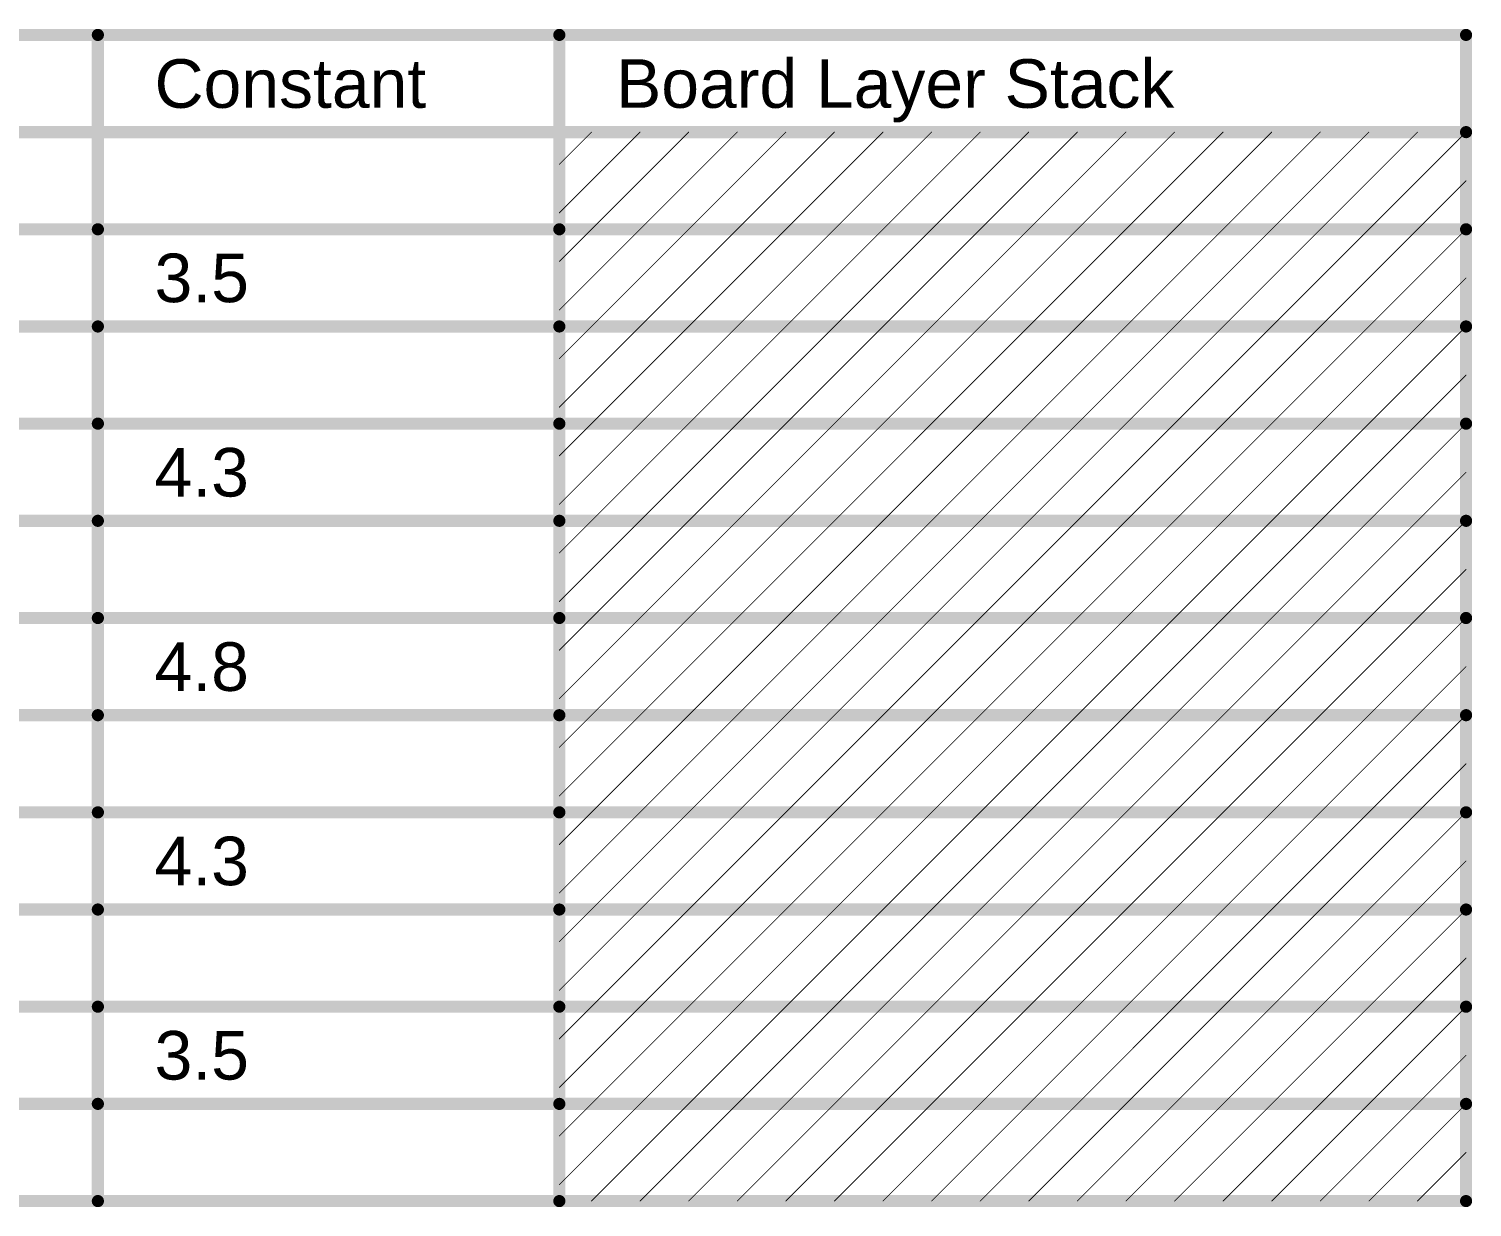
# Model space of a CAD drawing. Header units: inches. Extents: x -35 to 304, y -8 to 63.
# Drawn here: x 35.79 to 81.05, y 26.23 to 63.18 of the extents above; entities that cross this region are included whole.
import ezdxf

# ---------------------------------------------------------------- set-up
doc = ezdxf.new("R2010")
doc.units = ezdxf.units.IN
doc.layers.add('Fabrication', color=76, linetype='Continuous')
doc.styles.add('Arial', font='', dxfattribs={"height": 0.2})
doc.styles.get('Arial').set_extended_font_data('Arial')

msp = doc.modelspace()

# ---------------------------------------------------------------- linework, layer by layer
at = {"layer": 'Fabrication'}
for points, const_width in [([(-34.421, 62.992), (80.864, 62.992)], 0.381), ([(37.95, 26.416), (37.95, 62.992)], 0.381), ([(52.424, 26.416), (52.424, 62.992)], 0.381), ([(80.864, 26.416), (80.864, 62.992)], 0.381), ([(-34.421, 59.944), (80.864, 59.944)], 0.381), ([(52.424, 58.936), (53.432, 59.944)], 0.0254), ([(52.424, 57.412), (54.956, 59.944)], 0.0254), ([(53.432, 56.896), (56.48, 59.944)], 0.0254), ([(54.956, 56.896), (58.004, 59.944)], 0.0254), ([(56.48, 56.896), (59.528, 59.944)], 0.0254), ([(58.004, 56.896), (61.052, 59.944)], 0.0254), ([(59.528, 56.896), (62.576, 59.944)], 0.0254), ([(61.052, 56.896), (64.1, 59.944)], 0.0254), ([(62.576, 56.896), (65.624, 59.944)], 0.0254), ([(64.1, 56.896), (67.148, 59.944)], 0.0254), ([(65.624, 56.896), (68.672, 59.944)], 0.0254), ([(67.148, 56.896), (70.196, 59.944)], 0.0254), ([(68.672, 56.896), (71.72, 59.944)], 0.0254), ([(70.196, 56.896), (73.244, 59.944)], 0.0254), ([(71.72, 56.896), (74.768, 59.944)], 0.0254), ([(73.244, 56.896), (76.292, 59.944)], 0.0254), ([(74.768, 56.896), (77.816, 59.944)], 0.0254), ([(76.292, 56.896), (79.34, 59.944)], 0.0254), ([(77.816, 56.896), (80.864, 59.944)], 0.0254), ([(79.34, 56.896), (80.864, 58.42)], 0.0254), ([(21.444, 56.896), (37.95, 56.896)], 0.381), ([(37.95, 56.896), (52.424, 56.896)], 0.381), ([(52.424, 56.896), (80.864, 56.896)], 0.381), ([(52.424, 55.888), (53.432, 56.896)], 0.0254), ([(52.424, 54.364), (54.956, 56.896)], 0.0254), ([(53.432, 53.848), (56.48, 56.896)], 0.0254), ([(54.956, 53.848), (58.004, 56.896)], 0.0254), ([(56.48, 53.848), (59.528, 56.896)], 0.0254), ([(58.004, 53.848), (61.052, 56.896)], 0.0254), ([(59.528, 53.848), (62.576, 56.896)], 0.0254), ([(61.052, 53.848), (64.1, 56.896)], 0.0254), ([(62.576, 53.848), (65.624, 56.896)], 0.0254), ([(64.1, 53.848), (67.148, 56.896)], 0.0254), ([(65.624, 53.848), (68.672, 56.896)], 0.0254), ([(67.148, 53.848), (70.196, 56.896)], 0.0254), ([(68.672, 53.848), (71.72, 56.896)], 0.0254), ([(70.196, 53.848), (73.244, 56.896)], 0.0254), ([(71.72, 53.848), (74.768, 56.896)], 0.0254), ([(73.244, 53.848), (76.292, 56.896)], 0.0254), ([(74.768, 53.848), (77.816, 56.896)], 0.0254), ([(76.292, 53.848), (79.34, 56.896)], 0.0254), ([(77.816, 53.848), (80.864, 56.896)], 0.0254), ([(79.34, 53.848), (80.864, 55.372)], 0.0254), ([(21.444, 53.848), (37.95, 53.848)], 0.381), ([(37.95, 53.848), (52.424, 53.848)], 0.381), ([(52.424, 53.848), (80.864, 53.848)], 0.381), ([(52.424, 52.84), (53.432, 53.848)], 0.0254), ([(52.424, 51.316), (54.956, 53.848)], 0.0254), ([(53.432, 50.8), (56.48, 53.848)], 0.0254), ([(54.956, 50.8), (58.004, 53.848)], 0.0254), ([(56.48, 50.8), (59.528, 53.848)], 0.0254), ([(58.004, 50.8), (61.052, 53.848)], 0.0254), ([(59.528, 50.8), (62.576, 53.848)], 0.0254), ([(61.052, 50.8), (64.1, 53.848)], 0.0254), ([(62.576, 50.8), (65.624, 53.848)], 0.0254), ([(64.1, 50.8), (67.148, 53.848)], 0.0254), ([(65.624, 50.8), (68.672, 53.848)], 0.0254), ([(67.148, 50.8), (70.196, 53.848)], 0.0254), ([(68.672, 50.8), (71.72, 53.848)], 0.0254), ([(70.196, 50.8), (73.244, 53.848)], 0.0254), ([(71.72, 50.8), (74.768, 53.848)], 0.0254), ([(73.244, 50.8), (76.292, 53.848)], 0.0254), ([(74.768, 50.8), (77.816, 53.848)], 0.0254), ([(76.292, 50.8), (79.34, 53.848)], 0.0254), ([(77.816, 50.8), (80.864, 53.848)], 0.0254), ([(79.34, 50.8), (80.864, 52.324)], 0.0254), ([(21.444, 50.8), (37.95, 50.8)], 0.381), ([(37.95, 50.8), (52.424, 50.8)], 0.381), ([(52.424, 50.8), (80.864, 50.8)], 0.381), ([(52.424, 49.792), (53.432, 50.8)], 0.0254), ([(52.424, 48.268), (54.956, 50.8)], 0.0254), ([(53.432, 47.752), (56.48, 50.8)], 0.0254), ([(54.956, 47.752), (58.004, 50.8)], 0.0254), ([(56.48, 47.752), (59.528, 50.8)], 0.0254), ([(58.004, 47.752), (61.052, 50.8)], 0.0254), ([(59.528, 47.752), (62.576, 50.8)], 0.0254), ([(61.052, 47.752), (64.1, 50.8)], 0.0254), ([(62.576, 47.752), (65.624, 50.8)], 0.0254), ([(64.1, 47.752), (67.148, 50.8)], 0.0254), ([(65.624, 47.752), (68.672, 50.8)], 0.0254), ([(67.148, 47.752), (70.196, 50.8)], 0.0254), ([(68.672, 47.752), (71.72, 50.8)], 0.0254), ([(70.196, 47.752), (73.244, 50.8)], 0.0254), ([(71.72, 47.752), (74.768, 50.8)], 0.0254), ([(73.244, 47.752), (76.292, 50.8)], 0.0254), ([(74.768, 47.752), (77.816, 50.8)], 0.0254), ([(76.292, 47.752), (79.34, 50.8)], 0.0254), ([(77.816, 47.752), (80.864, 50.8)], 0.0254), ([(79.34, 47.752), (80.864, 49.276)], 0.0254), ([(21.444, 47.752), (37.95, 47.752)], 0.381), ([(37.95, 47.752), (52.424, 47.752)], 0.381), ([(52.424, 47.752), (80.864, 47.752)], 0.381), ([(52.424, 46.744), (53.432, 47.752)], 0.0254), ([(52.424, 45.22), (54.956, 47.752)], 0.0254), ([(53.432, 44.704), (56.48, 47.752)], 0.0254), ([(54.956, 44.704), (58.004, 47.752)], 0.0254), ([(56.48, 44.704), (59.528, 47.752)], 0.0254), ([(58.004, 44.704), (61.052, 47.752)], 0.0254), ([(59.528, 44.704), (62.576, 47.752)], 0.0254), ([(61.052, 44.704), (64.1, 47.752)], 0.0254), ([(62.576, 44.704), (65.624, 47.752)], 0.0254), ([(64.1, 44.704), (67.148, 47.752)], 0.0254), ([(65.624, 44.704), (68.672, 47.752)], 0.0254), ([(67.148, 44.704), (70.196, 47.752)], 0.0254), ([(68.672, 44.704), (71.72, 47.752)], 0.0254), ([(70.196, 44.704), (73.244, 47.752)], 0.0254), ([(71.72, 44.704), (74.768, 47.752)], 0.0254), ([(73.244, 44.704), (76.292, 47.752)], 0.0254), ([(74.768, 44.704), (77.816, 47.752)], 0.0254), ([(76.292, 44.704), (79.34, 47.752)], 0.0254), ([(77.816, 44.704), (80.864, 47.752)], 0.0254), ([(79.34, 44.704), (80.864, 46.228)], 0.0254), ([(21.444, 44.704), (37.95, 44.704)], 0.381), ([(37.95, 44.704), (52.424, 44.704)], 0.381), ([(52.424, 44.704), (80.864, 44.704)], 0.381), ([(52.424, 43.696), (53.432, 44.704)], 0.0254), ([(52.424, 42.172), (54.956, 44.704)], 0.0254), ([(53.432, 41.656), (56.48, 44.704)], 0.0254), ([(54.956, 41.656), (58.004, 44.704)], 0.0254), ([(56.48, 41.656), (59.528, 44.704)], 0.0254), ([(58.004, 41.656), (61.052, 44.704)], 0.0254), ([(59.528, 41.656), (62.576, 44.704)], 0.0254), ([(61.052, 41.656), (64.1, 44.704)], 0.0254), ([(62.576, 41.656), (65.624, 44.704)], 0.0254), ([(64.1, 41.656), (67.148, 44.704)], 0.0254), ([(65.624, 41.656), (68.672, 44.704)], 0.0254), ([(67.148, 41.656), (70.196, 44.704)], 0.0254), ([(68.672, 41.656), (71.72, 44.704)], 0.0254), ([(70.196, 41.656), (73.244, 44.704)], 0.0254), ([(71.72, 41.656), (74.768, 44.704)], 0.0254), ([(73.244, 41.656), (76.292, 44.704)], 0.0254), ([(74.768, 41.656), (77.816, 44.704)], 0.0254), ([(76.292, 41.656), (79.34, 44.704)], 0.0254), ([(77.816, 41.656), (80.864, 44.704)], 0.0254), ([(79.34, 41.656), (80.864, 43.18)], 0.0254), ([(21.444, 41.656), (37.95, 41.656)], 0.381), ([(37.95, 41.656), (52.424, 41.656)], 0.381), ([(52.424, 41.656), (80.864, 41.656)], 0.381), ([(52.424, 40.648), (53.432, 41.656)], 0.0254), ([(52.424, 39.124), (54.956, 41.656)], 0.0254), ([(53.432, 38.608), (56.48, 41.656)], 0.0254), ([(54.956, 38.608), (58.004, 41.656)], 0.0254), ([(56.48, 38.608), (59.528, 41.656)], 0.0254), ([(58.004, 38.608), (61.052, 41.656)], 0.0254), ([(59.528, 38.608), (62.576, 41.656)], 0.0254), ([(61.052, 38.608), (64.1, 41.656)], 0.0254), ([(62.576, 38.608), (65.624, 41.656)], 0.0254), ([(64.1, 38.608), (67.148, 41.656)], 0.0254), ([(65.624, 38.608), (68.672, 41.656)], 0.0254), ([(67.148, 38.608), (70.196, 41.656)], 0.0254), ([(68.672, 38.608), (71.72, 41.656)], 0.0254), ([(70.196, 38.608), (73.244, 41.656)], 0.0254), ([(71.72, 38.608), (74.768, 41.656)], 0.0254), ([(73.244, 38.608), (76.292, 41.656)], 0.0254), ([(74.768, 38.608), (77.816, 41.656)], 0.0254), ([(76.292, 38.608), (79.34, 41.656)], 0.0254), ([(77.816, 38.608), (80.864, 41.656)], 0.0254), ([(79.34, 38.608), (80.864, 40.132)], 0.0254), ([(21.444, 38.608), (37.95, 38.608)], 0.381), ([(37.95, 38.608), (52.424, 38.608)], 0.381), ([(52.424, 38.608), (80.864, 38.608)], 0.381), ([(52.424, 37.6), (53.432, 38.608)], 0.0254), ([(52.424, 36.076), (54.956, 38.608)], 0.0254), ([(53.432, 35.56), (56.48, 38.608)], 0.0254), ([(54.956, 35.56), (58.004, 38.608)], 0.0254), ([(56.48, 35.56), (59.528, 38.608)], 0.0254), ([(58.004, 35.56), (61.052, 38.608)], 0.0254), ([(59.528, 35.56), (62.576, 38.608)], 0.0254), ([(61.052, 35.56), (64.1, 38.608)], 0.0254), ([(62.576, 35.56), (65.624, 38.608)], 0.0254), ([(64.1, 35.56), (67.148, 38.608)], 0.0254), ([(65.624, 35.56), (68.672, 38.608)], 0.0254), ([(67.148, 35.56), (70.196, 38.608)], 0.0254), ([(68.672, 35.56), (71.72, 38.608)], 0.0254), ([(70.196, 35.56), (73.244, 38.608)], 0.0254), ([(71.72, 35.56), (74.768, 38.608)], 0.0254), ([(73.244, 35.56), (76.292, 38.608)], 0.0254), ([(74.768, 35.56), (77.816, 38.608)], 0.0254), ([(76.292, 35.56), (79.34, 38.608)], 0.0254), ([(77.816, 35.56), (80.864, 38.608)], 0.0254), ([(79.34, 35.56), (80.864, 37.084)], 0.0254), ([(21.444, 35.56), (37.95, 35.56)], 0.381), ([(37.95, 35.56), (52.424, 35.56)], 0.381), ([(52.424, 35.56), (80.864, 35.56)], 0.381), ([(52.424, 34.552), (53.432, 35.56)], 0.0254), ([(52.424, 33.028), (54.956, 35.56)], 0.0254), ([(53.432, 32.512), (56.48, 35.56)], 0.0254), ([(54.956, 32.512), (58.004, 35.56)], 0.0254), ([(56.48, 32.512), (59.528, 35.56)], 0.0254), ([(58.004, 32.512), (61.052, 35.56)], 0.0254), ([(59.528, 32.512), (62.576, 35.56)], 0.0254), ([(61.052, 32.512), (64.1, 35.56)], 0.0254), ([(62.576, 32.512), (65.624, 35.56)], 0.0254), ([(64.1, 32.512), (67.148, 35.56)], 0.0254), ([(65.624, 32.512), (68.672, 35.56)], 0.0254), ([(67.148, 32.512), (70.196, 35.56)], 0.0254), ([(68.672, 32.512), (71.72, 35.56)], 0.0254), ([(70.196, 32.512), (73.244, 35.56)], 0.0254), ([(71.72, 32.512), (74.768, 35.56)], 0.0254), ([(73.244, 32.512), (76.292, 35.56)], 0.0254), ([(74.768, 32.512), (77.816, 35.56)], 0.0254), ([(76.292, 32.512), (79.34, 35.56)], 0.0254), ([(77.816, 32.512), (80.864, 35.56)], 0.0254), ([(79.34, 32.512), (80.864, 34.036)], 0.0254), ([(21.444, 32.512), (37.95, 32.512)], 0.381), ([(37.95, 32.512), (52.424, 32.512)], 0.381), ([(52.424, 32.512), (80.864, 32.512)], 0.381), ([(52.424, 31.504), (53.432, 32.512)], 0.0254), ([(52.424, 29.98), (54.956, 32.512)], 0.0254), ([(53.432, 29.464), (56.48, 32.512)], 0.0254), ([(54.956, 29.464), (58.004, 32.512)], 0.0254), ([(56.48, 29.464), (59.528, 32.512)], 0.0254), ([(58.004, 29.464), (61.052, 32.512)], 0.0254), ([(59.528, 29.464), (62.576, 32.512)], 0.0254), ([(61.052, 29.464), (64.1, 32.512)], 0.0254), ([(62.576, 29.464), (65.624, 32.512)], 0.0254), ([(64.1, 29.464), (67.148, 32.512)], 0.0254), ([(65.624, 29.464), (68.672, 32.512)], 0.0254), ([(67.148, 29.464), (70.196, 32.512)], 0.0254), ([(68.672, 29.464), (71.72, 32.512)], 0.0254), ([(70.196, 29.464), (73.244, 32.512)], 0.0254), ([(71.72, 29.464), (74.768, 32.512)], 0.0254), ([(73.244, 29.464), (76.292, 32.512)], 0.0254), ([(74.768, 29.464), (77.816, 32.512)], 0.0254), ([(76.292, 29.464), (79.34, 32.512)], 0.0254), ([(77.816, 29.464), (80.864, 32.512)], 0.0254), ([(79.34, 29.464), (80.864, 30.988)], 0.0254), ([(21.444, 29.464), (37.95, 29.464)], 0.381), ([(37.95, 29.464), (52.424, 29.464)], 0.381), ([(52.424, 29.464), (80.864, 29.464)], 0.381), ([(52.424, 28.456), (53.432, 29.464)], 0.0254), ([(52.424, 26.932), (54.956, 29.464)], 0.0254), ([(53.432, 26.416), (56.48, 29.464)], 0.0254), ([(54.956, 26.416), (58.004, 29.464)], 0.0254), ([(56.48, 26.416), (59.528, 29.464)], 0.0254), ([(58.004, 26.416), (61.052, 29.464)], 0.0254), ([(59.528, 26.416), (62.576, 29.464)], 0.0254), ([(61.052, 26.416), (64.1, 29.464)], 0.0254), ([(62.576, 26.416), (65.624, 29.464)], 0.0254), ([(64.1, 26.416), (67.148, 29.464)], 0.0254), ([(65.624, 26.416), (68.672, 29.464)], 0.0254), ([(67.148, 26.416), (70.196, 29.464)], 0.0254), ([(68.672, 26.416), (71.72, 29.464)], 0.0254), ([(70.196, 26.416), (73.244, 29.464)], 0.0254), ([(71.72, 26.416), (74.768, 29.464)], 0.0254), ([(73.244, 26.416), (76.292, 29.464)], 0.0254), ([(74.768, 26.416), (77.816, 29.464)], 0.0254), ([(76.292, 26.416), (79.34, 29.464)], 0.0254), ([(77.816, 26.416), (80.864, 29.464)], 0.0254), ([(79.34, 26.416), (80.864, 27.94)], 0.0254), ([(21.444, 26.416), (37.95, 26.416)], 0.381), ([(37.95, 26.416), (52.424, 26.416)], 0.381), ([(52.424, 26.416), (80.864, 26.416)], 0.381)]:
    msp.add_lwpolyline(points, dxfattribs=dict(at, const_width=const_width))
for points, const_width in [([(37.854, 62.992, 1), (38.045, 62.992, 1)], 0.191), ([(52.329, 62.992, 1), (52.519, 62.992, 1)], 0.191), ([(80.769, 62.992, 1), (80.959, 62.992, 1)], 0.191), ([(80.769, 62.992, 1), (80.959, 62.992, 1)], 0.191), ([(53.426, 59.944, 1), (53.438, 59.944, 1)], 0.0127), ([(54.95, 59.944, 1), (54.962, 59.944, 1)], 0.0127), ([(56.474, 59.944, 1), (56.486, 59.944, 1)], 0.0127), ([(57.998, 59.944, 1), (58.01, 59.944, 1)], 0.0127), ([(59.522, 59.944, 1), (59.534, 59.944, 1)], 0.0127), ([(61.046, 59.944, 1), (61.058, 59.944, 1)], 0.0127), ([(62.57, 59.944, 1), (62.582, 59.944, 1)], 0.0127), ([(64.094, 59.944, 1), (64.106, 59.944, 1)], 0.0127), ([(65.618, 59.944, 1), (65.63, 59.944, 1)], 0.0127), ([(67.142, 59.944, 1), (67.154, 59.944, 1)], 0.0127), ([(68.666, 59.944, 1), (68.678, 59.944, 1)], 0.0127), ([(70.19, 59.944, 1), (70.202, 59.944, 1)], 0.0127), ([(71.714, 59.944, 1), (71.726, 59.944, 1)], 0.0127), ([(73.238, 59.944, 1), (73.25, 59.944, 1)], 0.0127), ([(74.762, 59.944, 1), (74.774, 59.944, 1)], 0.0127), ([(76.286, 59.944, 1), (76.298, 59.944, 1)], 0.0127), ([(77.81, 59.944, 1), (77.822, 59.944, 1)], 0.0127), ([(79.334, 59.944, 1), (79.346, 59.944, 1)], 0.0127), ([(80.769, 59.944, 1), (80.959, 59.944, 1)], 0.191), ([(80.858, 59.944, 1), (80.87, 59.944, 1)], 0.0127), ([(52.418, 58.936, 1), (52.431, 58.936, 1)], 0.0127), ([(80.858, 58.42, 1), (80.87, 58.42, 1)], 0.0127), ([(37.854, 56.896, 1), (38.045, 56.896, 1)], 0.191), ([(37.854, 56.896, 1), (38.045, 56.896, 1)], 0.191), ([(52.329, 56.896, 1), (52.519, 56.896, 1)], 0.191), ([(52.329, 56.896, 1), (52.519, 56.896, 1)], 0.191), ([(52.418, 57.412, 1), (52.431, 57.412, 1)], 0.0127), ([(80.769, 56.896, 1), (80.959, 56.896, 1)], 0.191), ([(53.426, 56.896, 1), (53.438, 56.896, 1)], 0.0127), ([(53.426, 56.896, 1), (53.438, 56.896, 1)], 0.0127), ([(54.95, 56.896, 1), (54.962, 56.896, 1)], 0.0127), ([(54.95, 56.896, 1), (54.962, 56.896, 1)], 0.0127), ([(56.474, 56.896, 1), (56.486, 56.896, 1)], 0.0127), ([(56.474, 56.896, 1), (56.486, 56.896, 1)], 0.0127), ([(57.998, 56.896, 1), (58.01, 56.896, 1)], 0.0127), ([(57.998, 56.896, 1), (58.01, 56.896, 1)], 0.0127), ([(59.522, 56.896, 1), (59.534, 56.896, 1)], 0.0127), ([(59.522, 56.896, 1), (59.534, 56.896, 1)], 0.0127), ([(61.046, 56.896, 1), (61.058, 56.896, 1)], 0.0127), ([(61.046, 56.896, 1), (61.058, 56.896, 1)], 0.0127), ([(62.57, 56.896, 1), (62.582, 56.896, 1)], 0.0127), ([(62.57, 56.896, 1), (62.582, 56.896, 1)], 0.0127), ([(64.094, 56.896, 1), (64.106, 56.896, 1)], 0.0127), ([(64.094, 56.896, 1), (64.106, 56.896, 1)], 0.0127), ([(65.618, 56.896, 1), (65.63, 56.896, 1)], 0.0127), ([(65.618, 56.896, 1), (65.63, 56.896, 1)], 0.0127), ([(67.142, 56.896, 1), (67.154, 56.896, 1)], 0.0127), ([(67.142, 56.896, 1), (67.154, 56.896, 1)], 0.0127), ([(68.666, 56.896, 1), (68.678, 56.896, 1)], 0.0127), ([(68.666, 56.896, 1), (68.678, 56.896, 1)], 0.0127), ([(70.19, 56.896, 1), (70.202, 56.896, 1)], 0.0127), ([(70.19, 56.896, 1), (70.202, 56.896, 1)], 0.0127), ([(71.714, 56.896, 1), (71.726, 56.896, 1)], 0.0127), ([(71.714, 56.896, 1), (71.726, 56.896, 1)], 0.0127), ([(73.238, 56.896, 1), (73.25, 56.896, 1)], 0.0127), ([(73.238, 56.896, 1), (73.25, 56.896, 1)], 0.0127), ([(74.762, 56.896, 1), (74.774, 56.896, 1)], 0.0127), ([(74.762, 56.896, 1), (74.774, 56.896, 1)], 0.0127), ([(76.286, 56.896, 1), (76.298, 56.896, 1)], 0.0127), ([(76.286, 56.896, 1), (76.298, 56.896, 1)], 0.0127), ([(77.81, 56.896, 1), (77.822, 56.896, 1)], 0.0127), ([(77.81, 56.896, 1), (77.822, 56.896, 1)], 0.0127), ([(79.334, 56.896, 1), (79.346, 56.896, 1)], 0.0127), ([(79.334, 56.896, 1), (79.346, 56.896, 1)], 0.0127), ([(80.858, 56.896, 1), (80.87, 56.896, 1)], 0.0127), ([(52.418, 55.888, 1), (52.431, 55.888, 1)], 0.0127), ([(80.858, 55.372, 1), (80.87, 55.372, 1)], 0.0127), ([(52.418, 54.364, 1), (52.431, 54.364, 1)], 0.0127), ([(37.854, 53.848, 1), (38.045, 53.848, 1)], 0.191), ([(37.854, 53.848, 1), (38.045, 53.848, 1)], 0.191), ([(52.329, 53.848, 1), (52.519, 53.848, 1)], 0.191), ([(52.329, 53.848, 1), (52.519, 53.848, 1)], 0.191), ([(80.769, 53.848, 1), (80.959, 53.848, 1)], 0.191), ([(53.426, 53.848, 1), (53.438, 53.848, 1)], 0.0127), ([(53.426, 53.848, 1), (53.438, 53.848, 1)], 0.0127), ([(54.95, 53.848, 1), (54.962, 53.848, 1)], 0.0127), ([(54.95, 53.848, 1), (54.962, 53.848, 1)], 0.0127), ([(56.474, 53.848, 1), (56.486, 53.848, 1)], 0.0127), ([(56.474, 53.848, 1), (56.486, 53.848, 1)], 0.0127), ([(57.998, 53.848, 1), (58.01, 53.848, 1)], 0.0127), ([(57.998, 53.848, 1), (58.01, 53.848, 1)], 0.0127), ([(59.522, 53.848, 1), (59.534, 53.848, 1)], 0.0127), ([(59.522, 53.848, 1), (59.534, 53.848, 1)], 0.0127), ([(61.046, 53.848, 1), (61.058, 53.848, 1)], 0.0127), ([(61.046, 53.848, 1), (61.058, 53.848, 1)], 0.0127), ([(62.57, 53.848, 1), (62.582, 53.848, 1)], 0.0127), ([(62.57, 53.848, 1), (62.582, 53.848, 1)], 0.0127), ([(64.094, 53.848, 1), (64.106, 53.848, 1)], 0.0127), ([(64.094, 53.848, 1), (64.106, 53.848, 1)], 0.0127), ([(65.618, 53.848, 1), (65.63, 53.848, 1)], 0.0127), ([(65.618, 53.848, 1), (65.63, 53.848, 1)], 0.0127), ([(67.142, 53.848, 1), (67.154, 53.848, 1)], 0.0127), ([(67.142, 53.848, 1), (67.154, 53.848, 1)], 0.0127), ([(68.666, 53.848, 1), (68.678, 53.848, 1)], 0.0127), ([(68.666, 53.848, 1), (68.678, 53.848, 1)], 0.0127), ([(70.19, 53.848, 1), (70.202, 53.848, 1)], 0.0127), ([(70.19, 53.848, 1), (70.202, 53.848, 1)], 0.0127), ([(71.714, 53.848, 1), (71.726, 53.848, 1)], 0.0127), ([(71.714, 53.848, 1), (71.726, 53.848, 1)], 0.0127), ([(73.238, 53.848, 1), (73.25, 53.848, 1)], 0.0127), ([(73.238, 53.848, 1), (73.25, 53.848, 1)], 0.0127), ([(74.762, 53.848, 1), (74.774, 53.848, 1)], 0.0127), ([(74.762, 53.848, 1), (74.774, 53.848, 1)], 0.0127), ([(76.286, 53.848, 1), (76.298, 53.848, 1)], 0.0127), ([(76.286, 53.848, 1), (76.298, 53.848, 1)], 0.0127), ([(77.81, 53.848, 1), (77.822, 53.848, 1)], 0.0127), ([(77.81, 53.848, 1), (77.822, 53.848, 1)], 0.0127), ([(79.334, 53.848, 1), (79.346, 53.848, 1)], 0.0127), ([(79.334, 53.848, 1), (79.346, 53.848, 1)], 0.0127), ([(80.858, 53.848, 1), (80.87, 53.848, 1)], 0.0127), ([(52.418, 52.84, 1), (52.431, 52.84, 1)], 0.0127), ([(80.858, 52.324, 1), (80.87, 52.324, 1)], 0.0127), ([(52.418, 51.316, 1), (52.431, 51.316, 1)], 0.0127), ([(37.854, 50.8, 1), (38.045, 50.8, 1)], 0.191), ([(37.854, 50.8, 1), (38.045, 50.8, 1)], 0.191), ([(52.329, 50.8, 1), (52.519, 50.8, 1)], 0.191), ([(52.329, 50.8, 1), (52.519, 50.8, 1)], 0.191), ([(53.426, 50.8, 1), (53.438, 50.8, 1)], 0.0127), ([(53.426, 50.8, 1), (53.438, 50.8, 1)], 0.0127), ([(54.95, 50.8, 1), (54.962, 50.8, 1)], 0.0127), ([(54.95, 50.8, 1), (54.962, 50.8, 1)], 0.0127), ([(56.474, 50.8, 1), (56.486, 50.8, 1)], 0.0127), ([(56.474, 50.8, 1), (56.486, 50.8, 1)], 0.0127), ([(57.998, 50.8, 1), (58.01, 50.8, 1)], 0.0127), ([(57.998, 50.8, 1), (58.01, 50.8, 1)], 0.0127), ([(59.522, 50.8, 1), (59.534, 50.8, 1)], 0.0127), ([(59.522, 50.8, 1), (59.534, 50.8, 1)], 0.0127), ([(61.046, 50.8, 1), (61.058, 50.8, 1)], 0.0127), ([(61.046, 50.8, 1), (61.058, 50.8, 1)], 0.0127), ([(62.57, 50.8, 1), (62.582, 50.8, 1)], 0.0127), ([(62.57, 50.8, 1), (62.582, 50.8, 1)], 0.0127), ([(64.094, 50.8, 1), (64.106, 50.8, 1)], 0.0127), ([(64.094, 50.8, 1), (64.106, 50.8, 1)], 0.0127), ([(65.618, 50.8, 1), (65.63, 50.8, 1)], 0.0127), ([(65.618, 50.8, 1), (65.63, 50.8, 1)], 0.0127), ([(67.142, 50.8, 1), (67.154, 50.8, 1)], 0.0127), ([(67.142, 50.8, 1), (67.154, 50.8, 1)], 0.0127), ([(68.666, 50.8, 1), (68.678, 50.8, 1)], 0.0127), ([(68.666, 50.8, 1), (68.678, 50.8, 1)], 0.0127), ([(70.19, 50.8, 1), (70.202, 50.8, 1)], 0.0127), ([(70.19, 50.8, 1), (70.202, 50.8, 1)], 0.0127), ([(71.714, 50.8, 1), (71.726, 50.8, 1)], 0.0127), ([(71.714, 50.8, 1), (71.726, 50.8, 1)], 0.0127), ([(73.238, 50.8, 1), (73.25, 50.8, 1)], 0.0127), ([(73.238, 50.8, 1), (73.25, 50.8, 1)], 0.0127), ([(74.762, 50.8, 1), (74.774, 50.8, 1)], 0.0127), ([(74.762, 50.8, 1), (74.774, 50.8, 1)], 0.0127), ([(76.286, 50.8, 1), (76.298, 50.8, 1)], 0.0127), ([(76.286, 50.8, 1), (76.298, 50.8, 1)], 0.0127), ([(77.81, 50.8, 1), (77.822, 50.8, 1)], 0.0127), ([(77.81, 50.8, 1), (77.822, 50.8, 1)], 0.0127), ([(79.334, 50.8, 1), (79.346, 50.8, 1)], 0.0127), ([(79.334, 50.8, 1), (79.346, 50.8, 1)], 0.0127), ([(80.769, 50.8, 1), (80.959, 50.8, 1)], 0.191), ([(80.858, 50.8, 1), (80.87, 50.8, 1)], 0.0127), ([(52.418, 49.792, 1), (52.431, 49.792, 1)], 0.0127), ([(80.858, 49.276, 1), (80.87, 49.276, 1)], 0.0127), ([(52.418, 48.268, 1), (52.431, 48.268, 1)], 0.0127), ([(37.854, 47.752, 1), (38.045, 47.752, 1)], 0.191), ([(37.854, 47.752, 1), (38.045, 47.752, 1)], 0.191), ([(52.329, 47.752, 1), (52.519, 47.752, 1)], 0.191), ([(52.329, 47.752, 1), (52.519, 47.752, 1)], 0.191), ([(53.426, 47.752, 1), (53.438, 47.752, 1)], 0.0127), ([(53.426, 47.752, 1), (53.438, 47.752, 1)], 0.0127), ([(54.95, 47.752, 1), (54.962, 47.752, 1)], 0.0127), ([(54.95, 47.752, 1), (54.962, 47.752, 1)], 0.0127), ([(56.474, 47.752, 1), (56.486, 47.752, 1)], 0.0127), ([(56.474, 47.752, 1), (56.486, 47.752, 1)], 0.0127), ([(57.998, 47.752, 1), (58.01, 47.752, 1)], 0.0127), ([(57.998, 47.752, 1), (58.01, 47.752, 1)], 0.0127), ([(59.522, 47.752, 1), (59.534, 47.752, 1)], 0.0127), ([(59.522, 47.752, 1), (59.534, 47.752, 1)], 0.0127), ([(61.046, 47.752, 1), (61.058, 47.752, 1)], 0.0127), ([(61.046, 47.752, 1), (61.058, 47.752, 1)], 0.0127), ([(62.57, 47.752, 1), (62.582, 47.752, 1)], 0.0127), ([(62.57, 47.752, 1), (62.582, 47.752, 1)], 0.0127), ([(64.094, 47.752, 1), (64.106, 47.752, 1)], 0.0127), ([(64.094, 47.752, 1), (64.106, 47.752, 1)], 0.0127), ([(65.618, 47.752, 1), (65.63, 47.752, 1)], 0.0127), ([(65.618, 47.752, 1), (65.63, 47.752, 1)], 0.0127), ([(67.142, 47.752, 1), (67.154, 47.752, 1)], 0.0127), ([(67.142, 47.752, 1), (67.154, 47.752, 1)], 0.0127), ([(68.666, 47.752, 1), (68.678, 47.752, 1)], 0.0127), ([(68.666, 47.752, 1), (68.678, 47.752, 1)], 0.0127), ([(70.19, 47.752, 1), (70.202, 47.752, 1)], 0.0127), ([(70.19, 47.752, 1), (70.202, 47.752, 1)], 0.0127), ([(71.714, 47.752, 1), (71.726, 47.752, 1)], 0.0127), ([(71.714, 47.752, 1), (71.726, 47.752, 1)], 0.0127), ([(73.238, 47.752, 1), (73.25, 47.752, 1)], 0.0127), ([(73.238, 47.752, 1), (73.25, 47.752, 1)], 0.0127), ([(74.762, 47.752, 1), (74.774, 47.752, 1)], 0.0127), ([(74.762, 47.752, 1), (74.774, 47.752, 1)], 0.0127), ([(76.286, 47.752, 1), (76.298, 47.752, 1)], 0.0127), ([(76.286, 47.752, 1), (76.298, 47.752, 1)], 0.0127), ([(77.81, 47.752, 1), (77.822, 47.752, 1)], 0.0127), ([(77.81, 47.752, 1), (77.822, 47.752, 1)], 0.0127), ([(79.334, 47.752, 1), (79.346, 47.752, 1)], 0.0127), ([(79.334, 47.752, 1), (79.346, 47.752, 1)], 0.0127), ([(80.769, 47.752, 1), (80.959, 47.752, 1)], 0.191), ([(80.858, 47.752, 1), (80.87, 47.752, 1)], 0.0127), ([(52.418, 46.744, 1), (52.431, 46.744, 1)], 0.0127), ([(80.858, 46.228, 1), (80.87, 46.228, 1)], 0.0127), ([(37.854, 44.704, 1), (38.045, 44.704, 1)], 0.191), ([(37.854, 44.704, 1), (38.045, 44.704, 1)], 0.191), ([(52.329, 44.704, 1), (52.519, 44.704, 1)], 0.191), ([(52.329, 44.704, 1), (52.519, 44.704, 1)], 0.191), ([(52.418, 45.22, 1), (52.431, 45.22, 1)], 0.0127), ([(80.769, 44.704, 1), (80.959, 44.704, 1)], 0.191), ([(53.426, 44.704, 1), (53.438, 44.704, 1)], 0.0127), ([(53.426, 44.704, 1), (53.438, 44.704, 1)], 0.0127), ([(54.95, 44.704, 1), (54.962, 44.704, 1)], 0.0127), ([(54.95, 44.704, 1), (54.962, 44.704, 1)], 0.0127), ([(56.474, 44.704, 1), (56.486, 44.704, 1)], 0.0127), ([(56.474, 44.704, 1), (56.486, 44.704, 1)], 0.0127), ([(57.998, 44.704, 1), (58.01, 44.704, 1)], 0.0127), ([(57.998, 44.704, 1), (58.01, 44.704, 1)], 0.0127), ([(59.522, 44.704, 1), (59.534, 44.704, 1)], 0.0127), ([(59.522, 44.704, 1), (59.534, 44.704, 1)], 0.0127), ([(61.046, 44.704, 1), (61.058, 44.704, 1)], 0.0127), ([(61.046, 44.704, 1), (61.058, 44.704, 1)], 0.0127), ([(62.57, 44.704, 1), (62.582, 44.704, 1)], 0.0127), ([(62.57, 44.704, 1), (62.582, 44.704, 1)], 0.0127), ([(64.094, 44.704, 1), (64.106, 44.704, 1)], 0.0127), ([(64.094, 44.704, 1), (64.106, 44.704, 1)], 0.0127), ([(65.618, 44.704, 1), (65.63, 44.704, 1)], 0.0127), ([(65.618, 44.704, 1), (65.63, 44.704, 1)], 0.0127), ([(67.142, 44.704, 1), (67.154, 44.704, 1)], 0.0127), ([(67.142, 44.704, 1), (67.154, 44.704, 1)], 0.0127), ([(68.666, 44.704, 1), (68.678, 44.704, 1)], 0.0127), ([(68.666, 44.704, 1), (68.678, 44.704, 1)], 0.0127), ([(70.19, 44.704, 1), (70.202, 44.704, 1)], 0.0127), ([(70.19, 44.704, 1), (70.202, 44.704, 1)], 0.0127), ([(71.714, 44.704, 1), (71.726, 44.704, 1)], 0.0127), ([(71.714, 44.704, 1), (71.726, 44.704, 1)], 0.0127), ([(73.238, 44.704, 1), (73.25, 44.704, 1)], 0.0127), ([(73.238, 44.704, 1), (73.25, 44.704, 1)], 0.0127), ([(74.762, 44.704, 1), (74.774, 44.704, 1)], 0.0127), ([(74.762, 44.704, 1), (74.774, 44.704, 1)], 0.0127), ([(76.286, 44.704, 1), (76.298, 44.704, 1)], 0.0127), ([(76.286, 44.704, 1), (76.298, 44.704, 1)], 0.0127), ([(77.81, 44.704, 1), (77.822, 44.704, 1)], 0.0127), ([(77.81, 44.704, 1), (77.822, 44.704, 1)], 0.0127), ([(79.334, 44.704, 1), (79.346, 44.704, 1)], 0.0127), ([(79.334, 44.704, 1), (79.346, 44.704, 1)], 0.0127), ([(80.858, 44.704, 1), (80.87, 44.704, 1)], 0.0127), ([(52.418, 43.696, 1), (52.431, 43.696, 1)], 0.0127), ([(80.858, 43.18, 1), (80.87, 43.18, 1)], 0.0127), ([(52.418, 42.172, 1), (52.431, 42.172, 1)], 0.0127), ([(37.854, 41.656, 1), (38.045, 41.656, 1)], 0.191), ([(37.854, 41.656, 1), (38.045, 41.656, 1)], 0.191), ([(52.329, 41.656, 1), (52.519, 41.656, 1)], 0.191), ([(52.329, 41.656, 1), (52.519, 41.656, 1)], 0.191), ([(53.426, 41.656, 1), (53.438, 41.656, 1)], 0.0127), ([(53.426, 41.656, 1), (53.438, 41.656, 1)], 0.0127), ([(54.95, 41.656, 1), (54.962, 41.656, 1)], 0.0127), ([(54.95, 41.656, 1), (54.962, 41.656, 1)], 0.0127), ([(56.474, 41.656, 1), (56.486, 41.656, 1)], 0.0127), ([(56.474, 41.656, 1), (56.486, 41.656, 1)], 0.0127), ([(57.998, 41.656, 1), (58.01, 41.656, 1)], 0.0127), ([(57.998, 41.656, 1), (58.01, 41.656, 1)], 0.0127), ([(59.522, 41.656, 1), (59.534, 41.656, 1)], 0.0127), ([(59.522, 41.656, 1), (59.534, 41.656, 1)], 0.0127), ([(61.046, 41.656, 1), (61.058, 41.656, 1)], 0.0127), ([(61.046, 41.656, 1), (61.058, 41.656, 1)], 0.0127), ([(62.57, 41.656, 1), (62.582, 41.656, 1)], 0.0127), ([(62.57, 41.656, 1), (62.582, 41.656, 1)], 0.0127), ([(64.094, 41.656, 1), (64.106, 41.656, 1)], 0.0127), ([(64.094, 41.656, 1), (64.106, 41.656, 1)], 0.0127), ([(65.618, 41.656, 1), (65.63, 41.656, 1)], 0.0127), ([(65.618, 41.656, 1), (65.63, 41.656, 1)], 0.0127), ([(67.142, 41.656, 1), (67.154, 41.656, 1)], 0.0127), ([(67.142, 41.656, 1), (67.154, 41.656, 1)], 0.0127), ([(68.666, 41.656, 1), (68.678, 41.656, 1)], 0.0127), ([(68.666, 41.656, 1), (68.678, 41.656, 1)], 0.0127), ([(70.19, 41.656, 1), (70.202, 41.656, 1)], 0.0127), ([(70.19, 41.656, 1), (70.202, 41.656, 1)], 0.0127), ([(71.714, 41.656, 1), (71.726, 41.656, 1)], 0.0127), ([(71.714, 41.656, 1), (71.726, 41.656, 1)], 0.0127), ([(73.238, 41.656, 1), (73.25, 41.656, 1)], 0.0127), ([(73.238, 41.656, 1), (73.25, 41.656, 1)], 0.0127), ([(74.762, 41.656, 1), (74.774, 41.656, 1)], 0.0127), ([(74.762, 41.656, 1), (74.774, 41.656, 1)], 0.0127), ([(76.286, 41.656, 1), (76.298, 41.656, 1)], 0.0127), ([(76.286, 41.656, 1), (76.298, 41.656, 1)], 0.0127), ([(77.81, 41.656, 1), (77.822, 41.656, 1)], 0.0127), ([(77.81, 41.656, 1), (77.822, 41.656, 1)], 0.0127), ([(79.334, 41.656, 1), (79.346, 41.656, 1)], 0.0127), ([(79.334, 41.656, 1), (79.346, 41.656, 1)], 0.0127), ([(80.769, 41.656, 1), (80.959, 41.656, 1)], 0.191), ([(80.858, 41.656, 1), (80.87, 41.656, 1)], 0.0127), ([(52.418, 40.648, 1), (52.431, 40.648, 1)], 0.0127), ([(80.858, 40.132, 1), (80.87, 40.132, 1)], 0.0127), ([(52.418, 39.124, 1), (52.431, 39.124, 1)], 0.0127), ([(37.854, 38.608, 1), (38.045, 38.608, 1)], 0.191), ([(37.854, 38.608, 1), (38.045, 38.608, 1)], 0.191), ([(52.329, 38.608, 1), (52.519, 38.608, 1)], 0.191), ([(52.329, 38.608, 1), (52.519, 38.608, 1)], 0.191), ([(53.426, 38.608, 1), (53.438, 38.608, 1)], 0.0127), ([(53.426, 38.608, 1), (53.438, 38.608, 1)], 0.0127), ([(54.95, 38.608, 1), (54.962, 38.608, 1)], 0.0127), ([(54.95, 38.608, 1), (54.962, 38.608, 1)], 0.0127), ([(56.474, 38.608, 1), (56.486, 38.608, 1)], 0.0127), ([(56.474, 38.608, 1), (56.486, 38.608, 1)], 0.0127), ([(57.998, 38.608, 1), (58.01, 38.608, 1)], 0.0127), ([(57.998, 38.608, 1), (58.01, 38.608, 1)], 0.0127), ([(59.522, 38.608, 1), (59.534, 38.608, 1)], 0.0127), ([(59.522, 38.608, 1), (59.534, 38.608, 1)], 0.0127), ([(61.046, 38.608, 1), (61.058, 38.608, 1)], 0.0127), ([(61.046, 38.608, 1), (61.058, 38.608, 1)], 0.0127), ([(62.57, 38.608, 1), (62.582, 38.608, 1)], 0.0127), ([(62.57, 38.608, 1), (62.582, 38.608, 1)], 0.0127), ([(64.094, 38.608, 1), (64.106, 38.608, 1)], 0.0127), ([(64.094, 38.608, 1), (64.106, 38.608, 1)], 0.0127), ([(65.618, 38.608, 1), (65.63, 38.608, 1)], 0.0127), ([(65.618, 38.608, 1), (65.63, 38.608, 1)], 0.0127), ([(67.142, 38.608, 1), (67.154, 38.608, 1)], 0.0127), ([(67.142, 38.608, 1), (67.154, 38.608, 1)], 0.0127), ([(68.666, 38.608, 1), (68.678, 38.608, 1)], 0.0127), ([(68.666, 38.608, 1), (68.678, 38.608, 1)], 0.0127), ([(70.19, 38.608, 1), (70.202, 38.608, 1)], 0.0127), ([(70.19, 38.608, 1), (70.202, 38.608, 1)], 0.0127), ([(71.714, 38.608, 1), (71.726, 38.608, 1)], 0.0127), ([(71.714, 38.608, 1), (71.726, 38.608, 1)], 0.0127), ([(73.238, 38.608, 1), (73.25, 38.608, 1)], 0.0127), ([(73.238, 38.608, 1), (73.25, 38.608, 1)], 0.0127), ([(74.762, 38.608, 1), (74.774, 38.608, 1)], 0.0127), ([(74.762, 38.608, 1), (74.774, 38.608, 1)], 0.0127), ([(76.286, 38.608, 1), (76.298, 38.608, 1)], 0.0127), ([(76.286, 38.608, 1), (76.298, 38.608, 1)], 0.0127), ([(77.81, 38.608, 1), (77.822, 38.608, 1)], 0.0127), ([(77.81, 38.608, 1), (77.822, 38.608, 1)], 0.0127), ([(79.334, 38.608, 1), (79.346, 38.608, 1)], 0.0127), ([(79.334, 38.608, 1), (79.346, 38.608, 1)], 0.0127), ([(80.769, 38.608, 1), (80.959, 38.608, 1)], 0.191), ([(80.858, 38.608, 1), (80.87, 38.608, 1)], 0.0127), ([(52.418, 37.6, 1), (52.431, 37.6, 1)], 0.0127), ([(80.858, 37.084, 1), (80.87, 37.084, 1)], 0.0127), ([(52.418, 36.076, 1), (52.431, 36.076, 1)], 0.0127), ([(37.854, 35.56, 1), (38.045, 35.56, 1)], 0.191), ([(37.854, 35.56, 1), (38.045, 35.56, 1)], 0.191), ([(52.329, 35.56, 1), (52.519, 35.56, 1)], 0.191), ([(52.329, 35.56, 1), (52.519, 35.56, 1)], 0.191), ([(53.426, 35.56, 1), (53.438, 35.56, 1)], 0.0127), ([(53.426, 35.56, 1), (53.438, 35.56, 1)], 0.0127), ([(54.95, 35.56, 1), (54.962, 35.56, 1)], 0.0127), ([(54.95, 35.56, 1), (54.962, 35.56, 1)], 0.0127), ([(56.474, 35.56, 1), (56.486, 35.56, 1)], 0.0127), ([(56.474, 35.56, 1), (56.486, 35.56, 1)], 0.0127), ([(57.998, 35.56, 1), (58.01, 35.56, 1)], 0.0127), ([(57.998, 35.56, 1), (58.01, 35.56, 1)], 0.0127), ([(59.522, 35.56, 1), (59.534, 35.56, 1)], 0.0127), ([(59.522, 35.56, 1), (59.534, 35.56, 1)], 0.0127), ([(61.046, 35.56, 1), (61.058, 35.56, 1)], 0.0127), ([(61.046, 35.56, 1), (61.058, 35.56, 1)], 0.0127), ([(62.57, 35.56, 1), (62.582, 35.56, 1)], 0.0127), ([(62.57, 35.56, 1), (62.582, 35.56, 1)], 0.0127), ([(64.094, 35.56, 1), (64.106, 35.56, 1)], 0.0127), ([(64.094, 35.56, 1), (64.106, 35.56, 1)], 0.0127), ([(65.618, 35.56, 1), (65.63, 35.56, 1)], 0.0127), ([(65.618, 35.56, 1), (65.63, 35.56, 1)], 0.0127), ([(67.142, 35.56, 1), (67.154, 35.56, 1)], 0.0127), ([(67.142, 35.56, 1), (67.154, 35.56, 1)], 0.0127), ([(68.666, 35.56, 1), (68.678, 35.56, 1)], 0.0127), ([(68.666, 35.56, 1), (68.678, 35.56, 1)], 0.0127), ([(70.19, 35.56, 1), (70.202, 35.56, 1)], 0.0127), ([(70.19, 35.56, 1), (70.202, 35.56, 1)], 0.0127), ([(71.714, 35.56, 1), (71.726, 35.56, 1)], 0.0127), ([(71.714, 35.56, 1), (71.726, 35.56, 1)], 0.0127), ([(73.238, 35.56, 1), (73.25, 35.56, 1)], 0.0127), ([(73.238, 35.56, 1), (73.25, 35.56, 1)], 0.0127), ([(74.762, 35.56, 1), (74.774, 35.56, 1)], 0.0127), ([(74.762, 35.56, 1), (74.774, 35.56, 1)], 0.0127), ([(76.286, 35.56, 1), (76.298, 35.56, 1)], 0.0127), ([(76.286, 35.56, 1), (76.298, 35.56, 1)], 0.0127), ([(77.81, 35.56, 1), (77.822, 35.56, 1)], 0.0127), ([(77.81, 35.56, 1), (77.822, 35.56, 1)], 0.0127), ([(79.334, 35.56, 1), (79.346, 35.56, 1)], 0.0127), ([(79.334, 35.56, 1), (79.346, 35.56, 1)], 0.0127), ([(80.769, 35.56, 1), (80.959, 35.56, 1)], 0.191), ([(80.858, 35.56, 1), (80.87, 35.56, 1)], 0.0127), ([(52.418, 34.552, 1), (52.431, 34.552, 1)], 0.0127), ([(80.858, 34.036, 1), (80.87, 34.036, 1)], 0.0127), ([(37.854, 32.512, 1), (38.045, 32.512, 1)], 0.191), ([(37.854, 32.512, 1), (38.045, 32.512, 1)], 0.191), ([(52.329, 32.512, 1), (52.519, 32.512, 1)], 0.191), ([(52.329, 32.512, 1), (52.519, 32.512, 1)], 0.191), ([(52.418, 33.028, 1), (52.431, 33.028, 1)], 0.0127), ([(80.769, 32.512, 1), (80.959, 32.512, 1)], 0.191), ([(53.426, 32.512, 1), (53.438, 32.512, 1)], 0.0127), ([(53.426, 32.512, 1), (53.438, 32.512, 1)], 0.0127), ([(54.95, 32.512, 1), (54.962, 32.512, 1)], 0.0127), ([(54.95, 32.512, 1), (54.962, 32.512, 1)], 0.0127), ([(56.474, 32.512, 1), (56.486, 32.512, 1)], 0.0127), ([(56.474, 32.512, 1), (56.486, 32.512, 1)], 0.0127), ([(57.998, 32.512, 1), (58.01, 32.512, 1)], 0.0127), ([(57.998, 32.512, 1), (58.01, 32.512, 1)], 0.0127), ([(59.522, 32.512, 1), (59.534, 32.512, 1)], 0.0127), ([(59.522, 32.512, 1), (59.534, 32.512, 1)], 0.0127), ([(61.046, 32.512, 1), (61.058, 32.512, 1)], 0.0127), ([(61.046, 32.512, 1), (61.058, 32.512, 1)], 0.0127), ([(62.57, 32.512, 1), (62.582, 32.512, 1)], 0.0127), ([(62.57, 32.512, 1), (62.582, 32.512, 1)], 0.0127), ([(64.094, 32.512, 1), (64.106, 32.512, 1)], 0.0127), ([(64.094, 32.512, 1), (64.106, 32.512, 1)], 0.0127), ([(65.618, 32.512, 1), (65.63, 32.512, 1)], 0.0127), ([(65.618, 32.512, 1), (65.63, 32.512, 1)], 0.0127), ([(67.142, 32.512, 1), (67.154, 32.512, 1)], 0.0127), ([(67.142, 32.512, 1), (67.154, 32.512, 1)], 0.0127), ([(68.666, 32.512, 1), (68.678, 32.512, 1)], 0.0127), ([(68.666, 32.512, 1), (68.678, 32.512, 1)], 0.0127), ([(70.19, 32.512, 1), (70.202, 32.512, 1)], 0.0127), ([(70.19, 32.512, 1), (70.202, 32.512, 1)], 0.0127), ([(71.714, 32.512, 1), (71.726, 32.512, 1)], 0.0127), ([(71.714, 32.512, 1), (71.726, 32.512, 1)], 0.0127), ([(73.238, 32.512, 1), (73.25, 32.512, 1)], 0.0127), ([(73.238, 32.512, 1), (73.25, 32.512, 1)], 0.0127), ([(74.762, 32.512, 1), (74.774, 32.512, 1)], 0.0127), ([(74.762, 32.512, 1), (74.774, 32.512, 1)], 0.0127), ([(76.286, 32.512, 1), (76.298, 32.512, 1)], 0.0127), ([(76.286, 32.512, 1), (76.298, 32.512, 1)], 0.0127), ([(77.81, 32.512, 1), (77.822, 32.512, 1)], 0.0127), ([(77.81, 32.512, 1), (77.822, 32.512, 1)], 0.0127), ([(79.334, 32.512, 1), (79.346, 32.512, 1)], 0.0127), ([(79.334, 32.512, 1), (79.346, 32.512, 1)], 0.0127), ([(80.858, 32.512, 1), (80.87, 32.512, 1)], 0.0127), ([(52.418, 31.504, 1), (52.431, 31.504, 1)], 0.0127), ([(80.858, 30.988, 1), (80.87, 30.988, 1)], 0.0127), ([(52.418, 29.98, 1), (52.431, 29.98, 1)], 0.0127), ([(37.854, 29.464, 1), (38.045, 29.464, 1)], 0.191), ([(37.854, 29.464, 1), (38.045, 29.464, 1)], 0.191), ([(52.329, 29.464, 1), (52.519, 29.464, 1)], 0.191), ([(52.329, 29.464, 1), (52.519, 29.464, 1)], 0.191), ([(53.426, 29.464, 1), (53.438, 29.464, 1)], 0.0127), ([(53.426, 29.464, 1), (53.438, 29.464, 1)], 0.0127), ([(54.95, 29.464, 1), (54.962, 29.464, 1)], 0.0127), ([(54.95, 29.464, 1), (54.962, 29.464, 1)], 0.0127), ([(56.474, 29.464, 1), (56.486, 29.464, 1)], 0.0127), ([(56.474, 29.464, 1), (56.486, 29.464, 1)], 0.0127), ([(57.998, 29.464, 1), (58.01, 29.464, 1)], 0.0127), ([(57.998, 29.464, 1), (58.01, 29.464, 1)], 0.0127), ([(59.522, 29.464, 1), (59.534, 29.464, 1)], 0.0127), ([(59.522, 29.464, 1), (59.534, 29.464, 1)], 0.0127), ([(61.046, 29.464, 1), (61.058, 29.464, 1)], 0.0127), ([(61.046, 29.464, 1), (61.058, 29.464, 1)], 0.0127), ([(62.57, 29.464, 1), (62.582, 29.464, 1)], 0.0127), ([(62.57, 29.464, 1), (62.582, 29.464, 1)], 0.0127), ([(64.094, 29.464, 1), (64.106, 29.464, 1)], 0.0127), ([(64.094, 29.464, 1), (64.106, 29.464, 1)], 0.0127), ([(65.618, 29.464, 1), (65.63, 29.464, 1)], 0.0127), ([(65.618, 29.464, 1), (65.63, 29.464, 1)], 0.0127), ([(67.142, 29.464, 1), (67.154, 29.464, 1)], 0.0127), ([(67.142, 29.464, 1), (67.154, 29.464, 1)], 0.0127), ([(68.666, 29.464, 1), (68.678, 29.464, 1)], 0.0127), ([(68.666, 29.464, 1), (68.678, 29.464, 1)], 0.0127), ([(70.19, 29.464, 1), (70.202, 29.464, 1)], 0.0127), ([(70.19, 29.464, 1), (70.202, 29.464, 1)], 0.0127), ([(71.714, 29.464, 1), (71.726, 29.464, 1)], 0.0127), ([(71.714, 29.464, 1), (71.726, 29.464, 1)], 0.0127), ([(73.238, 29.464, 1), (73.25, 29.464, 1)], 0.0127), ([(73.238, 29.464, 1), (73.25, 29.464, 1)], 0.0127), ([(74.762, 29.464, 1), (74.774, 29.464, 1)], 0.0127), ([(74.762, 29.464, 1), (74.774, 29.464, 1)], 0.0127), ([(76.286, 29.464, 1), (76.298, 29.464, 1)], 0.0127), ([(76.286, 29.464, 1), (76.298, 29.464, 1)], 0.0127), ([(77.81, 29.464, 1), (77.822, 29.464, 1)], 0.0127), ([(77.81, 29.464, 1), (77.822, 29.464, 1)], 0.0127), ([(79.334, 29.464, 1), (79.346, 29.464, 1)], 0.0127), ([(79.334, 29.464, 1), (79.346, 29.464, 1)], 0.0127), ([(80.769, 29.464, 1), (80.959, 29.464, 1)], 0.191), ([(80.858, 29.464, 1), (80.87, 29.464, 1)], 0.0127), ([(52.418, 28.456, 1), (52.431, 28.456, 1)], 0.0127), ([(80.858, 27.94, 1), (80.87, 27.94, 1)], 0.0127), ([(52.418, 26.932, 1), (52.431, 26.932, 1)], 0.0127), ([(37.854, 26.416, 1), (38.045, 26.416, 1)], 0.191), ([(37.854, 26.416, 1), (38.045, 26.416, 1)], 0.191), ([(37.854, 26.416, 1), (38.045, 26.416, 1)], 0.191), ([(52.329, 26.416, 1), (52.519, 26.416, 1)], 0.191), ([(52.329, 26.416, 1), (52.519, 26.416, 1)], 0.191), ([(52.329, 26.416, 1), (52.519, 26.416, 1)], 0.191), ([(53.426, 26.416, 1), (53.438, 26.416, 1)], 0.0127), ([(54.95, 26.416, 1), (54.962, 26.416, 1)], 0.0127), ([(56.474, 26.416, 1), (56.486, 26.416, 1)], 0.0127), ([(57.998, 26.416, 1), (58.01, 26.416, 1)], 0.0127), ([(59.522, 26.416, 1), (59.534, 26.416, 1)], 0.0127), ([(61.046, 26.416, 1), (61.058, 26.416, 1)], 0.0127), ([(62.57, 26.416, 1), (62.582, 26.416, 1)], 0.0127), ([(64.094, 26.416, 1), (64.106, 26.416, 1)], 0.0127), ([(65.618, 26.416, 1), (65.63, 26.416, 1)], 0.0127), ([(67.142, 26.416, 1), (67.154, 26.416, 1)], 0.0127), ([(68.666, 26.416, 1), (68.678, 26.416, 1)], 0.0127), ([(70.19, 26.416, 1), (70.202, 26.416, 1)], 0.0127), ([(71.714, 26.416, 1), (71.726, 26.416, 1)], 0.0127), ([(73.238, 26.416, 1), (73.25, 26.416, 1)], 0.0127), ([(74.762, 26.416, 1), (74.774, 26.416, 1)], 0.0127), ([(76.286, 26.416, 1), (76.298, 26.416, 1)], 0.0127), ([(77.81, 26.416, 1), (77.822, 26.416, 1)], 0.0127), ([(79.334, 26.416, 1), (79.346, 26.416, 1)], 0.0127), ([(80.769, 26.416, 1), (80.959, 26.416, 1)], 0.191), ([(80.769, 26.416, 1), (80.959, 26.416, 1)], 0.191)]:
    msp.add_lwpolyline(points, format="xyb", close=True, dxfattribs=dict(at, const_width=const_width))

# ---------------------------------------------------------------- texts
at = {"layer": 'Fabrication', "style": 'Arial'}
for s, p in [('Constant', (39.728, 60.706)), ('Board Layer Stack', (54.202, 60.706)), ('3.5', (39.728, 54.61)), ('4.3', (39.728, 48.514)), ('4.8', (39.728, 42.418)), ('4.3', (39.728, 36.322)), ('3.5', (39.728, 30.226))]:
    msp.add_text(s, height=1.524, dxfattribs=at).set_placement(p)

doc.saveas('drawing.dxf')
